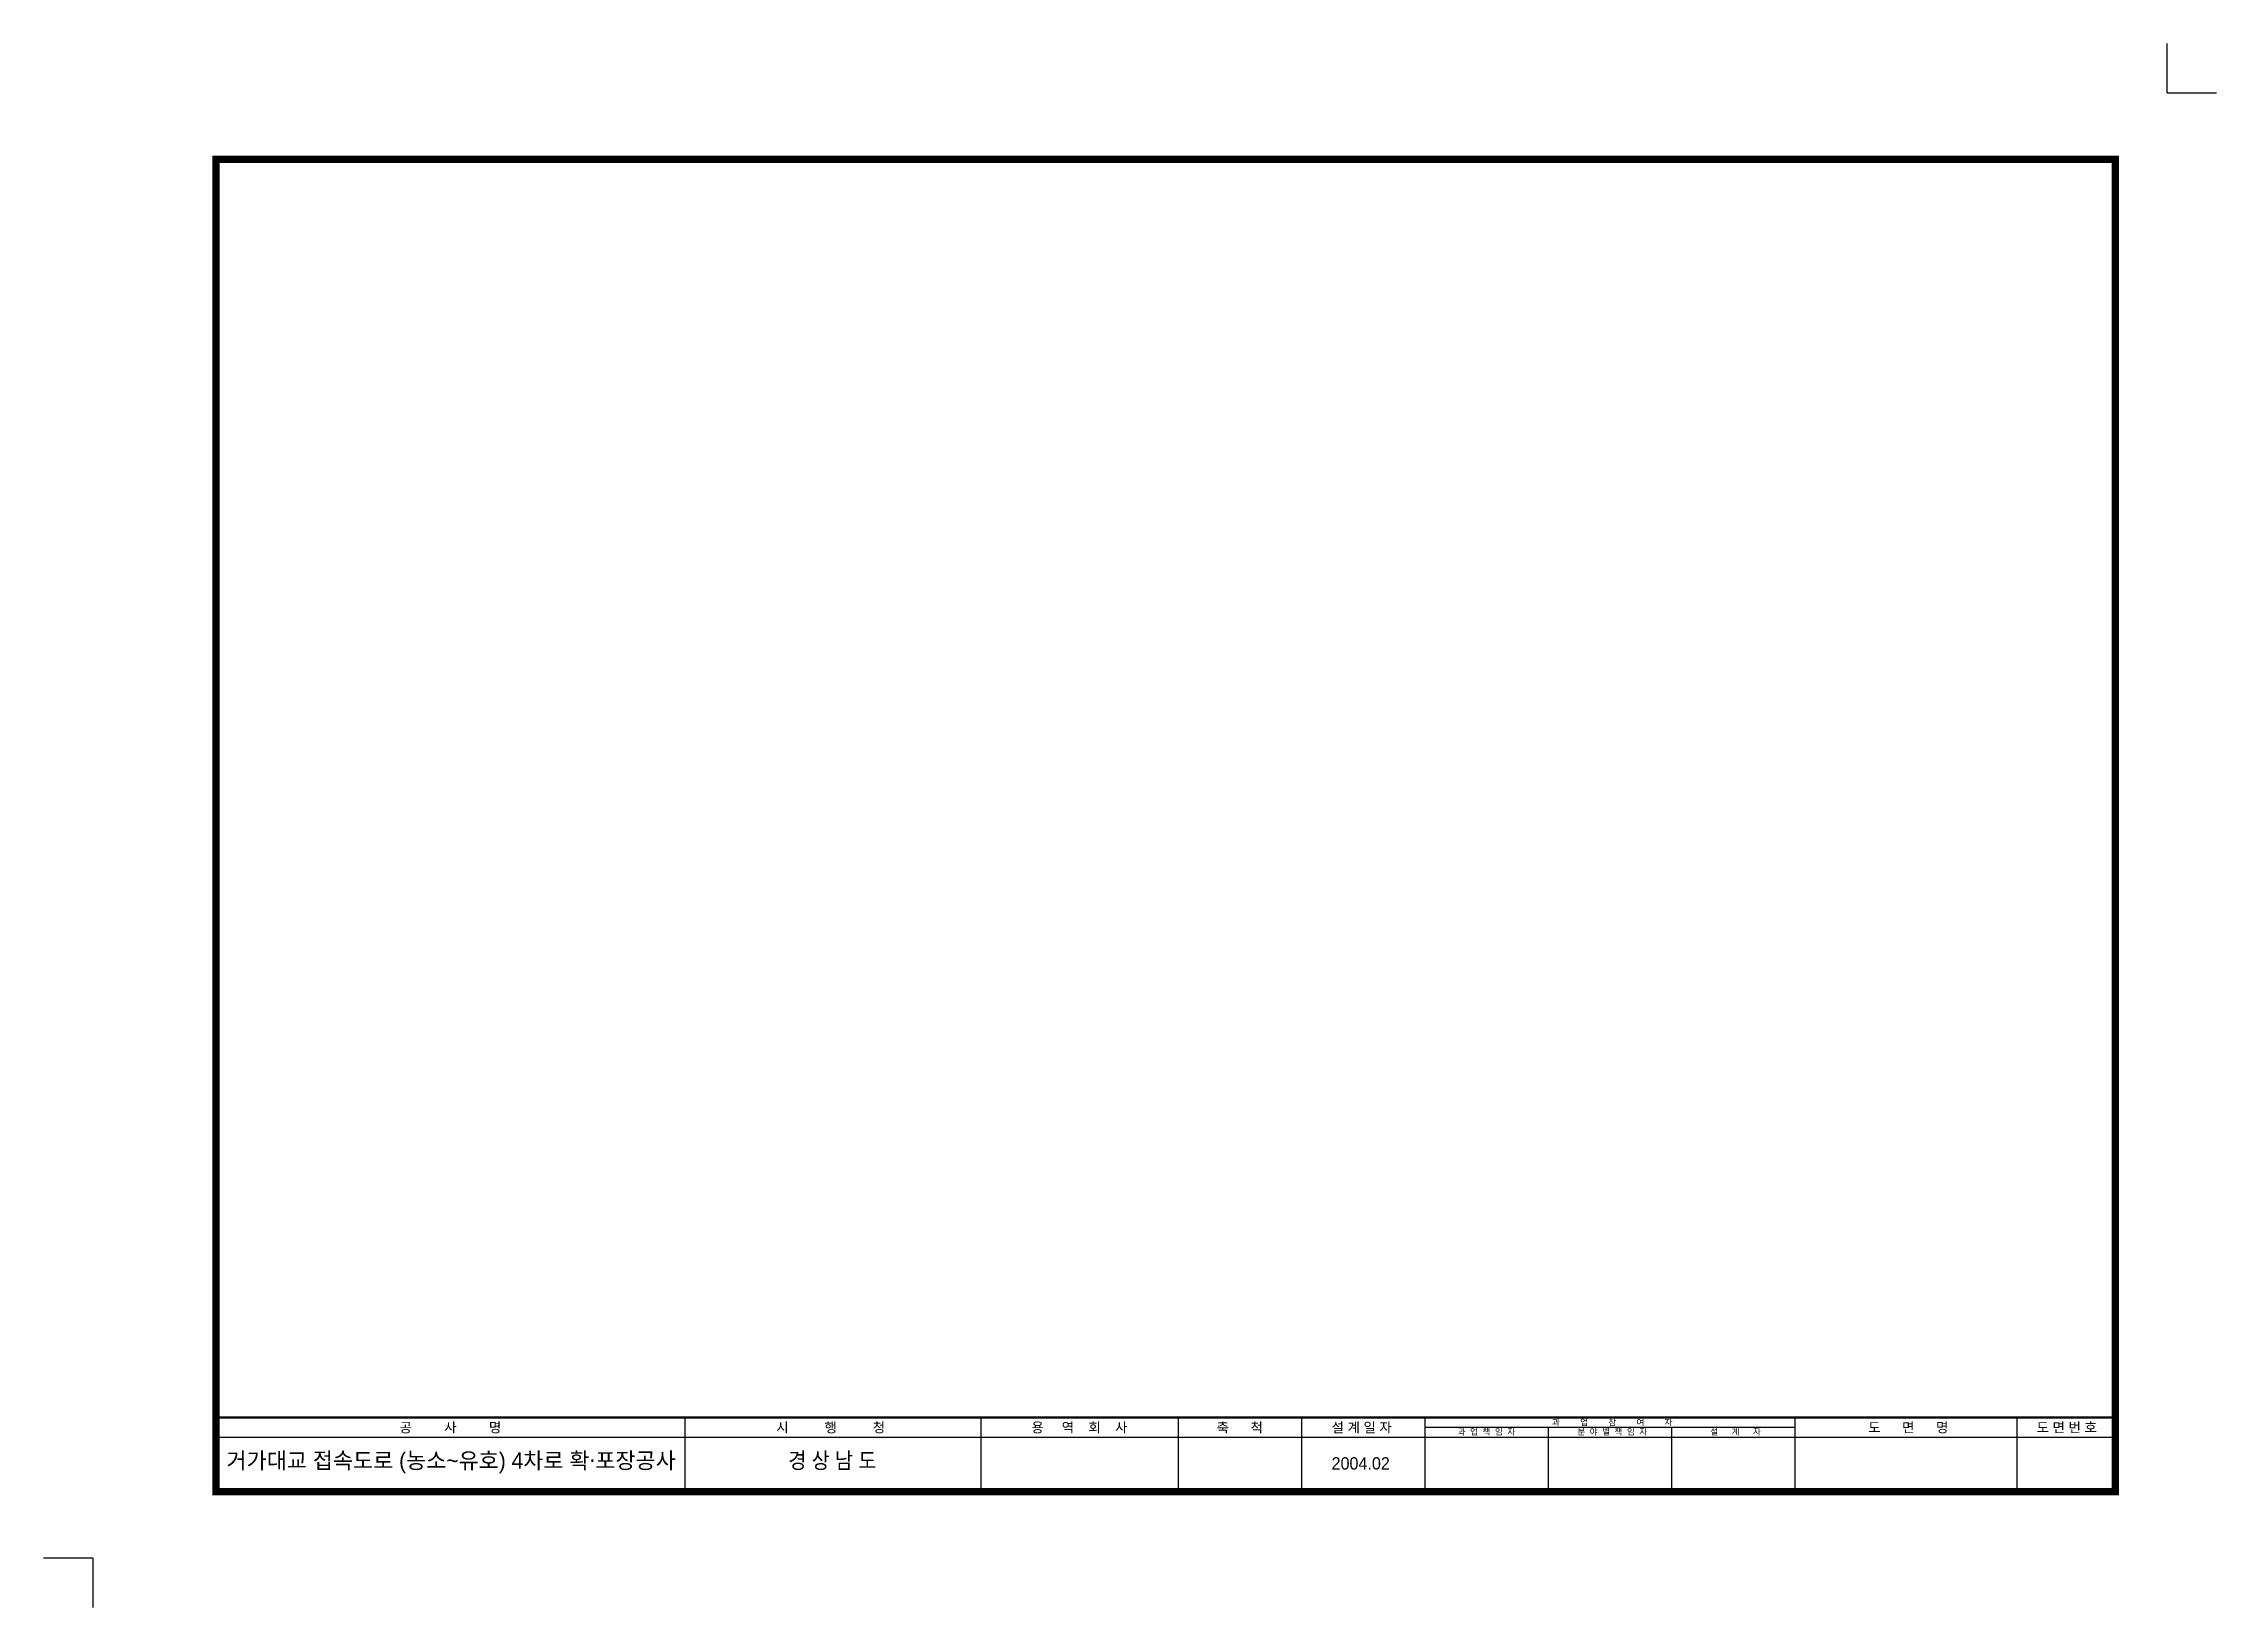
# Model space of a CAD drawing. Extents: x -1542519 to -1541638, y -2728624 to -2727990.
import ezdxf
from ezdxf.enums import TextEntityAlignment as Align

# ---------------------------------------------------------------- set-up
doc = ezdxf.new("R2010")
doc.units = 0
doc.header["$MEASUREMENT"] = 0
doc.layers.get('0').update_dxf_attribs({"linetype": 'CONTINUOUS'})
doc.layers.add('NOPRINT', color=7, linetype='CONTINUOUS')
doc.layers.add('왁구', color=150, linetype='CONTINUOUS')
doc.styles.add('HY각헤드라인M', font='H2hdkm.ttf')

# ---------------------------------------------------------------- blocks, each defined once
blk = doc.blocks.new('$PP')
at = {"layer": 'NOPRINT'}
for q in [(-20, 0), (0, -20)]:
    blk.add_line((0, 0), q, dxfattribs=at)

msp = doc.modelspace()

# ---------------------------------------------------------------- linework, layer by layer
at = {"layer": '왁구'}
for p, q in [((-1542258.54, -2728546.52), (-1542258.54, -2728576.52)), ((-1542138.54, -2728546.52), (-1542138.54, -2728576.52)), ((-1542138.54, -2728546.52), (-1542138.54, -2728576.52)), ((-1542058.54, -2728546.52), (-1542058.54, -2728576.52)), ((-1542008.54, -2728546.52), (-1542008.54, -2728576.52)), ((-1541958.54, -2728546.52), (-1541958.54, -2728576.52)), ((-1541808.52, -2728550.52), (-1541958.53, -2728550.52)), ((-1541908.54, -2728550.52), (-1541908.54, -2728576.52)), ((-1541858.54, -2728550.52), (-1541858.54, -2728576.52)), ((-1541808.54, -2728546.52), (-1541808.54, -2728576.52)), ((-1541718.54, -2728546.52), (-1541718.54, -2728576.52))]:
    msp.add_line(p, q, dxfattribs=at)
at = {"layer": '왁구', "const_width": 3}
msp.add_lwpolyline([(-1541678.54, -2728036.52), (-1542448.54, -2728036.52), (-1542448.54, -2728576.52), (-1541678.54, -2728576.52)], close=True, dxfattribs=at)
at = {"layer": '왁구', "const_width": 1}
msp.add_lwpolyline([(-1542448.54, -2728546.52), (-1541678.54, -2728546.52)], dxfattribs=at)
at = {"layer": '왁구'}
msp.add_lwpolyline([(-1542448.54, -2728554.52), (-1541678.54, -2728554.52)], dxfattribs=at)

# ---------------------------------------------------------------- block references
at = {"rotation": 180}
msp.add_blockref('$PP', (-1541657.54, -2728009.52), dxfattribs=at)
msp.add_blockref('$PP', (-1542498.54, -2728603.52))

# ---------------------------------------------------------------- texts
at = {"layer": '왁구', "style": 'HY각헤드라인M'}
for s, height, p in [('공         사         명', 4.0003, (-1542353.56, -2728552.52)), ('시          행          청', 4.0003, (-1542199.38, -2728552.52)), ('용     역    회    사', 4.0003, (-1542098.54, -2728552.52)), ('축      척', 4, (-1542033.54, -2728552.52)), ('설 계 일 자', 4, (-1541984.11, -2728552.52)), ('과  업  책  임  자', 2.5002, (-1541933.53, -2728553.52)), ('과         업         참         여         자', 2.5002, (-1541882.53, -2728549.7)), ('분  야  별  책  임  자', 2.5002, (-1541882.53, -2728553.52)), ('설      계      자', 2.5002, (-1541832.52, -2728553.52)), ('도      면      명', 4.0003, (-1541762.52, -2728552.52)), ('도 면 번 호', 4, (-1541698.28, -2728552.52)), ('거가대교 접속도로 (농소~유호) 4차로 확 포장공사', 6.5, (-1542353.26, -2728567.17)), ('2004.02', 5, (-1541984.5, -2728567.59)), ('.', 6.5, (-1542295.96, -2728564.51))]:
    msp.add_text(s, height=height, dxfattribs=at).set_placement(p, align=Align.CENTER)
at = {"layer": '왁구', "style": 'HY각헤드라인M', "width": 0.9}
msp.add_text('경 상 남 도', height=6.5, dxfattribs=at).set_placement((-1542198.72, -2728567.17), align=Align.CENTER)

doc.saveas('drawing.dxf')
